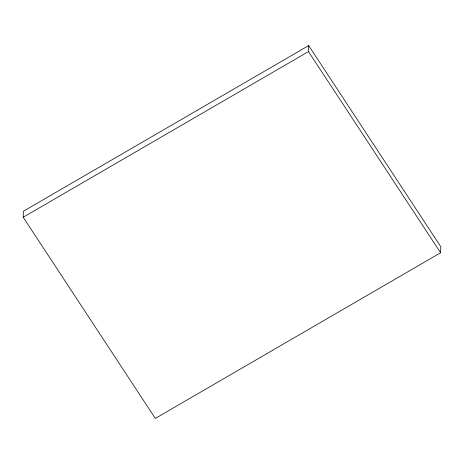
<?xml version="1.0" encoding="UTF-8"?>
<svg xmlns="http://www.w3.org/2000/svg" width="464" height="464" viewBox="0 0 464 464"><rect width="100%" height="100%" fill="white"/><g stroke="black" fill="none" stroke-linecap="round" stroke-linejoin="round"><path stroke-width="0.7" d="M23.2 217.239L23.397 211.236L308.676 45.582L440.8 246.761L440.603 252.764L155.324 418.418L23.2 217.239L308.479 51.585L308.676 45.582M308.479 51.585L440.603 252.764"/></g></svg>
